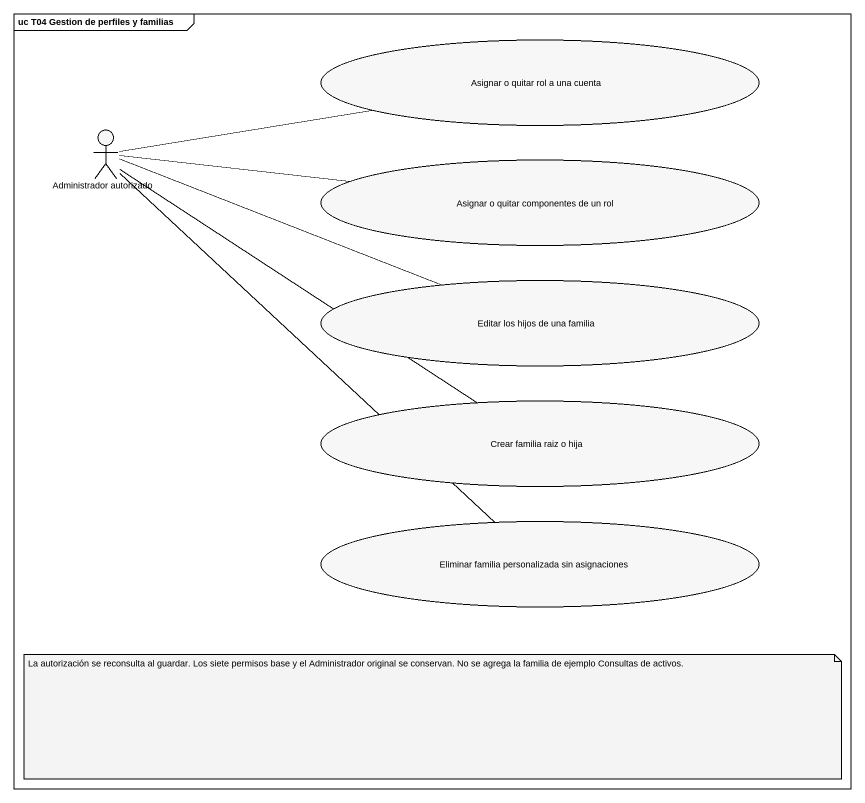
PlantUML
@startuml
mainframe uc T04 Gestion de perfiles y familias
usecase "Asignar o quitar rol a una cuenta" as Asignar_o_quitar_rol_a_una #F7F7F7
actor "Administrador autorizado" as Administrador_autorizado #F7F7F7
usecase "Asignar o quitar componentes de un rol" as Asignar_o_quitar #F7F7F7
usecase "Editar los hijos de una familia" as Editar_los_hijos_de_una #F7F7F7
usecase "Crear familia raiz o hija" as Crear_familia_raiz_o_hija #F7F7F7
usecase "Eliminar familia personalizada sin asignaciones" as Eliminar_familia #F7F7F7
Administrador_autorizado -right- Asignar_o_quitar_rol_a_una
Administrador_autorizado -right- Asignar_o_quitar
Administrador_autorizado -right- Editar_los_hijos_de_una
Administrador_autorizado -right- Crear_familia_raiz_o_hija
Administrador_autorizado -- Eliminar_familia
note as N1
  La autorización se reconsulta al guardar. Los siete permisos base y el Administrador original se conservan. No se agrega la familia de ejemplo Consultas de activos.
end note
@enduml
